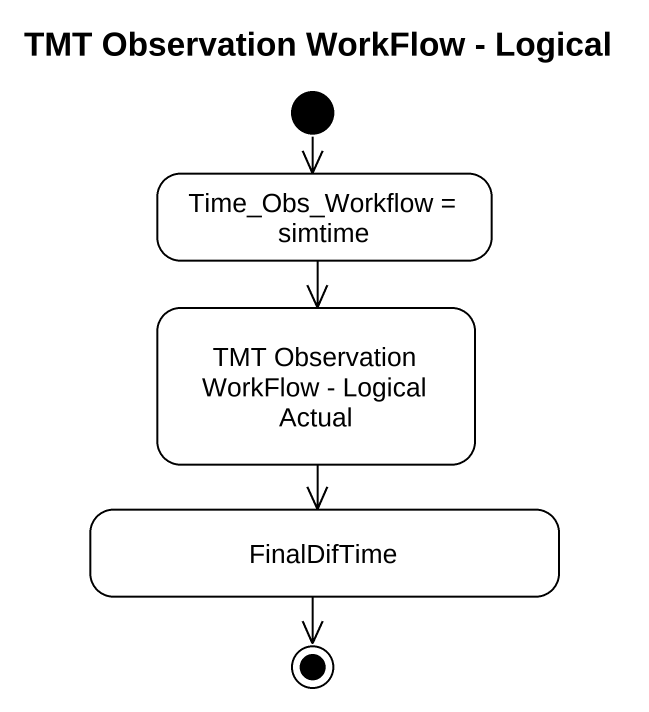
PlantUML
@startuml
title TMT Observation WorkFlow - Logical
hide empty description
state "Time_Obs_Workflow = simtime" as Time_Obs_Workflow_simtime
state "TMT Observation WorkFlow - Logical Actual" as TMT_Observation_WorkFlow
state FinalDifTime
[*] --> Time_Obs_Workflow_simtime
Time_Obs_Workflow_simtime --> TMT_Observation_WorkFlow
TMT_Observation_WorkFlow --> FinalDifTime
FinalDifTime --> [*]
@enduml
